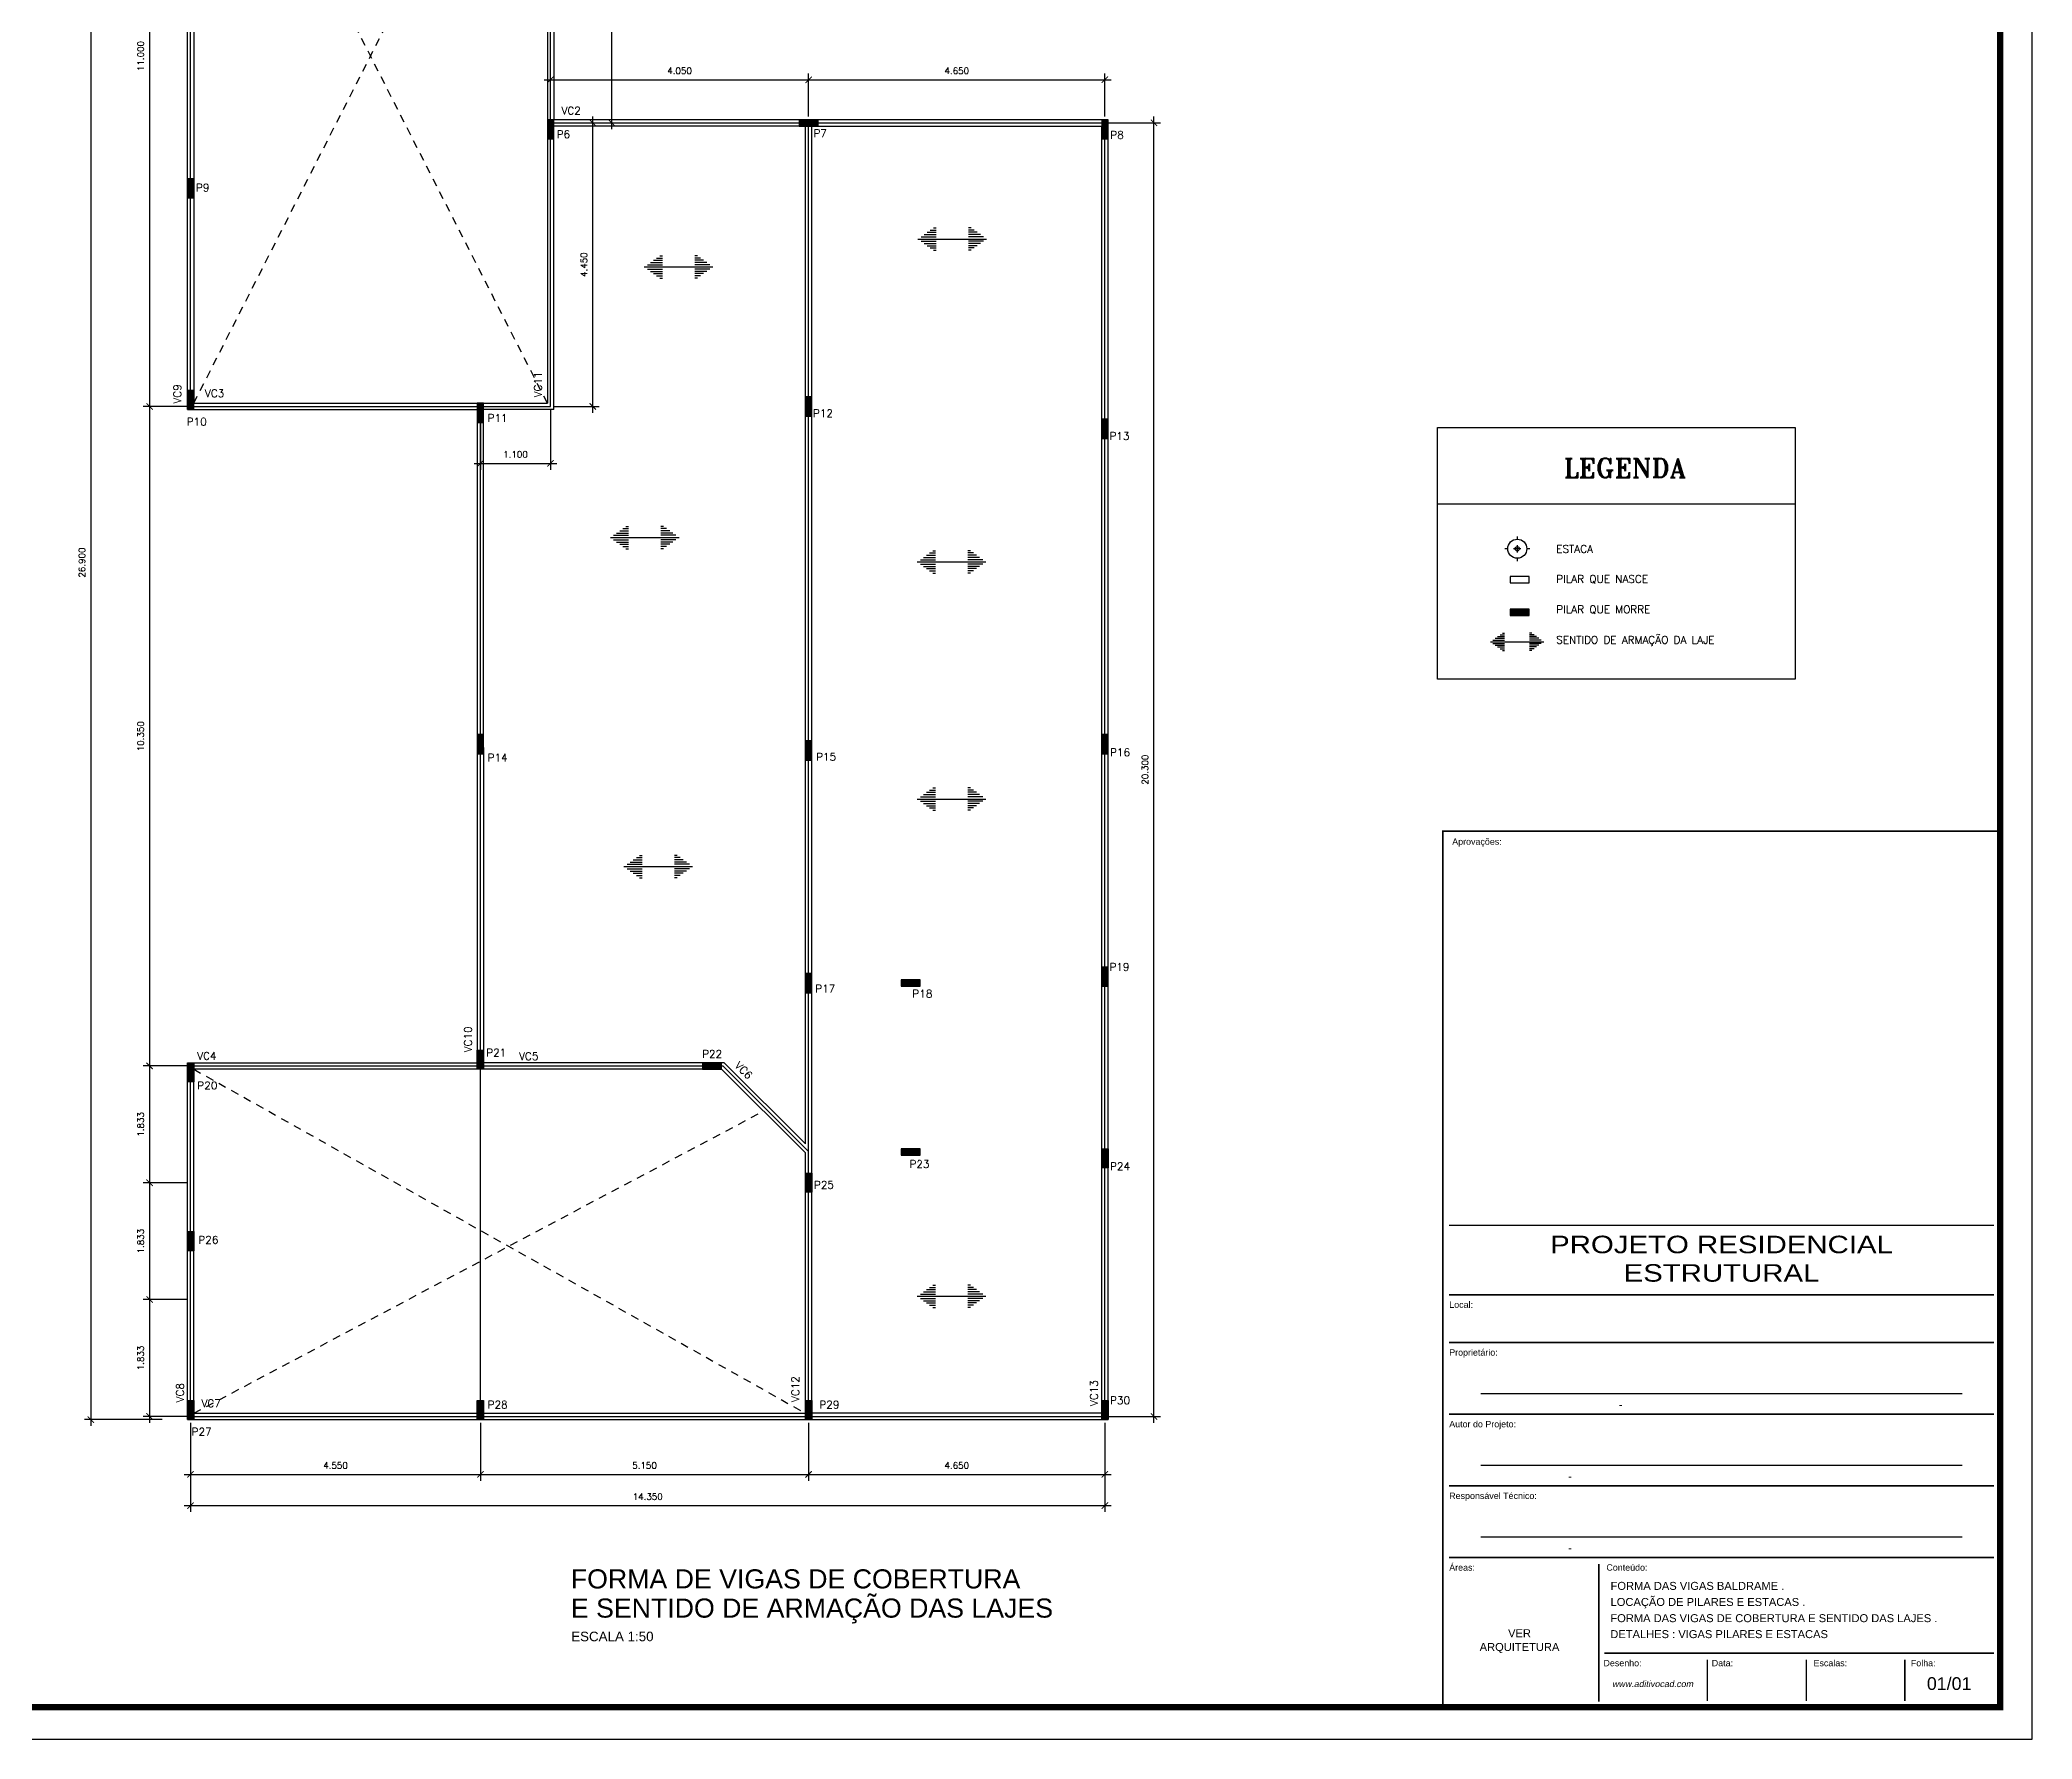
# Model space of a CAD drawing. Extents: x 33.7 to 93.2, y 43.7 to 85.8.
# Drawn here: x 61.89 to 93.15, y 43.7 to 70.37 of the extents above; entities that cross this region are included whole.
import ezdxf
from ezdxf.enums import TextEntityAlignment as Align

# ---------------------------------------------------------------- set-up
doc = ezdxf.new("R2010")
doc.units = 0
doc.header["$MEASUREMENT"] = 0
doc.header["$PDMODE"] = 3
doc.linetypes.add('HIDDEN2', pattern=[0.1875, 0.125, -0.0625])
doc.layers.get('0').update_dxf_attribs({"linetype": 'CONTINUOUS'})
doc.layers.get('Defpoints').update_dxf_attribs({"linetype": 'CONTINUOUS'})
for name, color, linetype in [('CARIMBO', 9, 'CONTINUOUS'), ('COTAS', 1, 'CONTINUOUS'), ('ESTACA', 3, 'CONTINUOUS'), ('PILAR', 6, 'CONTINUOUS'), ('PROJECAO', 7, 'HIDDEN2'), ('PROV', 9, 'CONTINUOUS'), ('TEXTO0', 7, 'CONTINUOUS'), ('TEXTO2', 6, 'CONTINUOUS'), ('TXT_0', 7, 'CONTINUOUS'), ('TXT_1', 44, 'CONTINUOUS'), ('VIGAS', 2, 'CONTINUOUS')]:
    doc.layers.add(name, color=color, linetype=linetype)
doc.styles.add('PADRAO_TXT', font='romans.shx')
doc.styles.add('PADRAO_TXT2', font='arial.ttf')
doc.styles.add('TEXTO1', font='romant.shx')
doc.styles.add('TEXTO2', font='arial.ttf')
doc.dimstyles.new('1-100', dxfattribs={"dimtxt": 0.1, "dimasz": 0.1, "dimexe": 0.1, "dimexo": 0.05, "dimgap": 0.09, "dimtad": 1, "dimdec": 3, "dimzin": 0, "dimdsep": 46, "dimtxsty": 'PADRAO_TXT', "dimblk1": 'ARCHTICK', "dimblk2": 'ARCHTICK', "dimsah": 1, "dimcen": 0.09, "dimdle": 0.1, "dimadec": 0, "dimazin": 0, "dimtfac": 1, "dimtdec": 4, "dimtix": 1, "dimtmove": 0, "dimatfit": 3, "dimldrblk": 'ARCHTICK', "dimfxl": 1, "dimtolj": 1, "dimtzin": 0, "dimarcsym": 0})

# ---------------------------------------------------------------- blocks, each defined once
blk = doc.blocks.new('_ArchTick')
at = {"color": 0, "const_width": 0.15}
blk.add_lwpolyline([(-0.5, -0.5), (0.5, 0.5)], dxfattribs=at)
blk = doc.blocks.new('*D82')
at = {"layer": 'COTAS', "color": 0, "lineweight": -2, "transparency": 16777216}
for p, q in [((63.609, 75.72), (63.609, 64.52)), ((64.201, 75.62), (63.509, 75.62)), ((64.201, 64.62), (63.509, 64.62))]:
    blk.add_line(p, q, dxfattribs=at)
at = {"layer": 'Defpoints', "color": 0, "transparency": 16777216}
for p in [(64.251, 75.62), (63.609, 64.62), (64.251, 64.62)]:
    blk.add_point(p, dxfattribs=at)
at = {"layer": 'COTAS', "color": 0, "lineweight": -2, "transparency": 16777216, "xscale": 0.1, "yscale": 0.1, "zscale": 0.1}
for p, rotation in [((63.609, 75.62), 90), ((63.609, 64.62), 270)]:
    blk.add_blockref('_ArchTick', p, dxfattribs=dict(at, rotation=rotation))
at = {"layer": 'COTAS', "color": 0, "transparency": 16777216, "insert": (63.469, 70.12), "char_height": 0.1, "attachment_point": 5, "rotation": 90, "style": 'PADRAO_TXT'}
blk.add_mtext('\\A1;11.000', dxfattribs=at)
blk = doc.blocks.new('*D84')
at = {"layer": 'COTAS', "color": 0, "lineweight": -2, "transparency": 16777216}
for p, q in [((70.564, 64.52), (70.564, 69.17)), ((69.951, 69.07), (70.664, 69.07)), ((69.951, 64.62), (70.664, 64.62))]:
    blk.add_line(p, q, dxfattribs=at)
at = {"layer": 'Defpoints', "color": 0, "transparency": 16777216}
for p in [(69.901, 69.07), (70.564, 69.07), (69.901, 64.62)]:
    blk.add_point(p, dxfattribs=at)
at = {"layer": 'COTAS', "color": 0, "lineweight": -2, "transparency": 16777216, "xscale": 0.1, "yscale": 0.1, "zscale": 0.1}
for p, rotation in [((70.564, 69.07), 90), ((70.564, 64.62), 270)]:
    blk.add_blockref('_ArchTick', p, dxfattribs=dict(at, rotation=rotation))
at = {"layer": 'COTAS', "color": 0, "transparency": 16777216, "insert": (70.424, 66.845), "char_height": 0.1, "attachment_point": 5, "rotation": 90, "style": 'PADRAO_TXT'}
blk.add_mtext('\\A1;4.450', dxfattribs=at)
blk = doc.blocks.new('*D85')
at = {"layer": 'COTAS', "color": 0, "lineweight": -2, "transparency": 16777216}
for p, q in [((69.801, 69.748), (74.051, 69.748)), ((69.901, 69.17), (69.901, 69.848)), ((73.951, 69.17), (73.951, 69.848))]:
    blk.add_line(p, q, dxfattribs=at)
at = {"layer": 'Defpoints', "color": 0, "transparency": 16777216}
for p in [(73.951, 69.748), (69.901, 69.12), (73.951, 69.12)]:
    blk.add_point(p, dxfattribs=at)
at = {"layer": 'COTAS', "color": 0, "lineweight": -2, "transparency": 16777216, "xscale": 0.1, "yscale": 0.1, "zscale": 0.1, "rotation": 180}
blk.add_blockref('_ArchTick', (69.901, 69.748), dxfattribs=at)
at = {"layer": 'COTAS', "color": 0, "lineweight": -2, "transparency": 16777216, "xscale": 0.1, "yscale": 0.1, "zscale": 0.1}
blk.add_blockref('_ArchTick', (73.951, 69.748), dxfattribs=at)
at = {"layer": 'COTAS', "color": 0, "transparency": 16777216, "insert": (71.926, 69.888), "char_height": 0.1, "attachment_point": 5, "style": 'PADRAO_TXT'}
blk.add_mtext('\\A1;4.050', dxfattribs=at)
blk = doc.blocks.new('*D86')
at = {"layer": 'COTAS', "color": 0, "lineweight": -2, "transparency": 16777216}
for p, q in [((73.851, 69.748), (78.701, 69.748)), ((73.951, 69.17), (73.951, 69.848)), ((78.601, 69.17), (78.601, 69.848))]:
    blk.add_line(p, q, dxfattribs=at)
at = {"layer": 'Defpoints', "color": 0, "transparency": 16777216}
for p in [(78.601, 69.748), (73.951, 69.12), (78.601, 69.12)]:
    blk.add_point(p, dxfattribs=at)
at = {"layer": 'COTAS', "color": 0, "lineweight": -2, "transparency": 16777216, "xscale": 0.1, "yscale": 0.1, "zscale": 0.1, "rotation": 180}
blk.add_blockref('_ArchTick', (73.951, 69.748), dxfattribs=at)
at = {"layer": 'COTAS', "color": 0, "lineweight": -2, "transparency": 16777216, "xscale": 0.1, "yscale": 0.1, "zscale": 0.1}
blk.add_blockref('_ArchTick', (78.601, 69.748), dxfattribs=at)
at = {"layer": 'COTAS', "color": 0, "transparency": 16777216, "insert": (76.276, 69.888), "char_height": 0.1, "attachment_point": 5, "style": 'PADRAO_TXT'}
blk.add_mtext('\\A1;4.650', dxfattribs=at)
blk = doc.blocks.new('*D87')
at = {"layer": 'COTAS', "color": 0, "lineweight": -2, "transparency": 16777216}
for p, q in [((68.801, 64.62), (68.801, 63.627)), ((69.901, 64.57), (69.901, 63.627)), ((68.701, 63.727), (70.001, 63.727))]:
    blk.add_line(p, q, dxfattribs=at)
at = {"layer": 'Defpoints', "color": 0, "transparency": 16777216}
for p in [(68.801, 64.67), (69.901, 64.62), (69.901, 63.727)]:
    blk.add_point(p, dxfattribs=at)
at = {"layer": 'COTAS', "color": 0, "lineweight": -2, "transparency": 16777216, "xscale": 0.1, "yscale": 0.1, "zscale": 0.1, "rotation": 180}
blk.add_blockref('_ArchTick', (68.801, 63.727), dxfattribs=at)
at = {"layer": 'COTAS', "color": 0, "lineweight": -2, "transparency": 16777216, "xscale": 0.1, "yscale": 0.1, "zscale": 0.1}
blk.add_blockref('_ArchTick', (69.901, 63.727), dxfattribs=at)
at = {"layer": 'COTAS', "color": 0, "transparency": 16777216, "insert": (69.351, 63.867), "char_height": 0.1, "attachment_point": 5, "style": 'PADRAO_TXT'}
blk.add_mtext('\\A1;1.100', dxfattribs=at)
blk = doc.blocks.new('*D88')
at = {"layer": 'COTAS', "color": 0, "lineweight": -2, "transparency": 16777216}
for p, q in [((63.609, 64.72), (63.609, 54.17)), ((64.201, 54.27), (63.509, 54.27))]:
    blk.add_line(p, q, dxfattribs=at)
at = {"layer": 'Defpoints', "color": 0, "transparency": 16777216}
for p in [(64.251, 64.62), (63.609, 54.27), (64.251, 54.27)]:
    blk.add_point(p, dxfattribs=at)
at = {"layer": 'COTAS', "color": 0, "lineweight": -2, "transparency": 16777216, "xscale": 0.1, "yscale": 0.1, "zscale": 0.1}
for p, rotation in [((63.609, 64.62), 90), ((63.609, 54.27), 270)]:
    blk.add_blockref('_ArchTick', p, dxfattribs=dict(at, rotation=rotation))
at = {"layer": 'COTAS', "color": 0, "transparency": 16777216, "insert": (63.469, 59.445), "char_height": 0.1, "attachment_point": 5, "rotation": 90, "style": 'PADRAO_TXT'}
blk.add_mtext('\\A1;10.350', dxfattribs=at)
blk = doc.blocks.new('*D89')
at = {"layer": 'COTAS', "color": 0, "lineweight": -2, "transparency": 16777216}
for p, q in [((63.609, 54.37), (63.609, 52.337)), ((64.201, 52.437), (63.509, 52.437))]:
    blk.add_line(p, q, dxfattribs=at)
at = {"layer": 'Defpoints', "color": 0, "transparency": 16777216}
for p in [(64.251, 54.27), (63.609, 52.437), (64.251, 52.437)]:
    blk.add_point(p, dxfattribs=at)
at = {"layer": 'COTAS', "color": 0, "lineweight": -2, "transparency": 16777216, "xscale": 0.1, "yscale": 0.1, "zscale": 0.1}
for p, rotation in [((63.609, 54.27), 90), ((63.609, 52.437), 270)]:
    blk.add_blockref('_ArchTick', p, dxfattribs=dict(at, rotation=rotation))
at = {"layer": 'COTAS', "color": 0, "transparency": 16777216, "insert": (63.469, 53.353), "char_height": 0.1, "attachment_point": 5, "rotation": 90, "style": 'PADRAO_TXT'}
blk.add_mtext('\\A1;1.833', dxfattribs=at)
blk = doc.blocks.new('*D90')
at = {"layer": 'COTAS', "color": 0, "lineweight": -2, "transparency": 16777216}
for p, q in [((63.609, 52.537), (63.609, 50.503)), ((64.201, 50.603), (63.509, 50.603))]:
    blk.add_line(p, q, dxfattribs=at)
at = {"layer": 'Defpoints', "color": 0, "transparency": 16777216}
for p in [(64.251, 52.437), (63.609, 50.603), (64.251, 50.603)]:
    blk.add_point(p, dxfattribs=at)
at = {"layer": 'COTAS', "color": 0, "lineweight": -2, "transparency": 16777216, "xscale": 0.1, "yscale": 0.1, "zscale": 0.1}
for p, rotation in [((63.609, 52.437), 90), ((63.609, 50.603), 270)]:
    blk.add_blockref('_ArchTick', p, dxfattribs=dict(at, rotation=rotation))
at = {"layer": 'COTAS', "color": 0, "transparency": 16777216, "insert": (63.469, 51.52), "char_height": 0.1, "attachment_point": 5, "rotation": 90, "style": 'PADRAO_TXT'}
blk.add_mtext('\\A1;1.833', dxfattribs=at)
blk = doc.blocks.new('*D91')
at = {"layer": 'COTAS', "color": 0, "lineweight": -2, "transparency": 16777216}
for p, q in [((63.609, 50.703), (63.609, 48.67)), ((64.201, 48.77), (63.509, 48.77))]:
    blk.add_line(p, q, dxfattribs=at)
at = {"layer": 'Defpoints', "color": 0, "transparency": 16777216}
for p in [(64.251, 50.603), (63.609, 48.77), (64.251, 48.77)]:
    blk.add_point(p, dxfattribs=at)
at = {"layer": 'COTAS', "color": 0, "lineweight": -2, "transparency": 16777216, "xscale": 0.1, "yscale": 0.1, "zscale": 0.1}
for p, rotation in [((63.609, 50.603), 90), ((63.609, 48.77), 270)]:
    blk.add_blockref('_ArchTick', p, dxfattribs=dict(at, rotation=rotation))
at = {"layer": 'COTAS', "color": 0, "transparency": 16777216, "insert": (63.469, 49.687), "char_height": 0.1, "attachment_point": 5, "rotation": 90, "style": 'PADRAO_TXT'}
blk.add_mtext('\\A1;1.833', dxfattribs=at)
blk = doc.blocks.new('*D92')
at = {"layer": 'COTAS', "color": 0, "lineweight": -2, "transparency": 16777216}
for p, q in [((64.251, 48.67), (64.251, 47.76)), ((68.801, 48.67), (68.801, 47.76)), ((64.151, 47.86), (68.901, 47.86))]:
    blk.add_line(p, q, dxfattribs=at)
at = {"layer": 'Defpoints', "color": 0, "transparency": 16777216}
for p in [(64.251, 48.72), (68.801, 48.72), (68.801, 47.86)]:
    blk.add_point(p, dxfattribs=at)
at = {"layer": 'COTAS', "color": 0, "lineweight": -2, "transparency": 16777216, "xscale": 0.1, "yscale": 0.1, "zscale": 0.1, "rotation": 180}
blk.add_blockref('_ArchTick', (64.251, 47.86), dxfattribs=at)
at = {"layer": 'COTAS', "color": 0, "lineweight": -2, "transparency": 16777216, "xscale": 0.1, "yscale": 0.1, "zscale": 0.1}
blk.add_blockref('_ArchTick', (68.801, 47.86), dxfattribs=at)
at = {"layer": 'COTAS', "color": 0, "transparency": 16777216, "insert": (66.526, 48), "char_height": 0.1, "attachment_point": 5, "style": 'PADRAO_TXT'}
blk.add_mtext('\\A1;4.550', dxfattribs=at)
blk = doc.blocks.new('*D93')
at = {"layer": 'COTAS', "color": 0, "lineweight": -2, "transparency": 16777216}
for p, q in [((73.951, 48.67), (73.951, 47.76)), ((68.701, 47.86), (74.051, 47.86))]:
    blk.add_line(p, q, dxfattribs=at)
at = {"layer": 'Defpoints', "color": 0, "transparency": 16777216}
for p in [(68.801, 48.72), (73.951, 48.72), (73.951, 47.86)]:
    blk.add_point(p, dxfattribs=at)
at = {"layer": 'COTAS', "color": 0, "lineweight": -2, "transparency": 16777216, "xscale": 0.1, "yscale": 0.1, "zscale": 0.1, "rotation": 180}
blk.add_blockref('_ArchTick', (68.801, 47.86), dxfattribs=at)
at = {"layer": 'COTAS', "color": 0, "lineweight": -2, "transparency": 16777216, "xscale": 0.1, "yscale": 0.1, "zscale": 0.1}
blk.add_blockref('_ArchTick', (73.951, 47.86), dxfattribs=at)
at = {"layer": 'COTAS', "color": 0, "transparency": 16777216, "insert": (71.376, 48), "char_height": 0.1, "attachment_point": 5, "style": 'PADRAO_TXT'}
blk.add_mtext('\\A1;5.150', dxfattribs=at)
blk = doc.blocks.new('*D94')
at = {"layer": 'COTAS', "color": 0, "lineweight": -2, "transparency": 16777216}
for p, q in [((78.601, 48.67), (78.601, 47.76)), ((73.851, 47.86), (78.701, 47.86))]:
    blk.add_line(p, q, dxfattribs=at)
at = {"layer": 'Defpoints', "color": 0, "transparency": 16777216}
for p in [(73.951, 48.72), (78.601, 48.72), (78.601, 47.86)]:
    blk.add_point(p, dxfattribs=at)
at = {"layer": 'COTAS', "color": 0, "lineweight": -2, "transparency": 16777216, "xscale": 0.1, "yscale": 0.1, "zscale": 0.1, "rotation": 180}
blk.add_blockref('_ArchTick', (73.951, 47.86), dxfattribs=at)
at = {"layer": 'COTAS', "color": 0, "lineweight": -2, "transparency": 16777216, "xscale": 0.1, "yscale": 0.1, "zscale": 0.1}
blk.add_blockref('_ArchTick', (78.601, 47.86), dxfattribs=at)
at = {"layer": 'COTAS', "color": 0, "transparency": 16777216, "insert": (76.276, 48), "char_height": 0.1, "attachment_point": 5, "style": 'PADRAO_TXT'}
blk.add_mtext('\\A1;4.650', dxfattribs=at)
blk = doc.blocks.new('*D95')
at = {"layer": 'COTAS', "color": 0, "lineweight": -2, "transparency": 16777216}
for p, q in [((78.601, 48.165), (78.601, 47.27)), ((64.251, 48.111), (64.251, 47.27)), ((64.151, 47.37), (78.701, 47.37))]:
    blk.add_line(p, q, dxfattribs=at)
at = {"layer": 'Defpoints', "color": 0, "transparency": 16777216}
for p in [(64.251, 48.161), (78.601, 48.215), (78.601, 47.37)]:
    blk.add_point(p, dxfattribs=at)
at = {"layer": 'COTAS', "color": 0, "lineweight": -2, "transparency": 16777216, "xscale": 0.1, "yscale": 0.1, "zscale": 0.1, "rotation": 180}
blk.add_blockref('_ArchTick', (64.251, 47.37), dxfattribs=at)
at = {"layer": 'COTAS', "color": 0, "lineweight": -2, "transparency": 16777216, "xscale": 0.1, "yscale": 0.1, "zscale": 0.1}
blk.add_blockref('_ArchTick', (78.601, 47.37), dxfattribs=at)
at = {"layer": 'COTAS', "color": 0, "transparency": 16777216, "insert": (71.426, 47.51), "char_height": 0.1, "attachment_point": 5, "style": 'PADRAO_TXT'}
blk.add_mtext('\\A1;14.350', dxfattribs=at)
blk = doc.blocks.new('*D96')
at = {"layer": 'COTAS', "color": 0, "lineweight": -2, "transparency": 16777216}
for p, q in [((79.371, 48.67), (79.371, 69.17)), ((78.651, 69.07), (79.471, 69.07)), ((78.651, 48.77), (79.471, 48.77))]:
    blk.add_line(p, q, dxfattribs=at)
at = {"layer": 'Defpoints', "color": 0, "transparency": 16777216}
for p in [(78.601, 69.07), (79.371, 69.07), (78.601, 48.77)]:
    blk.add_point(p, dxfattribs=at)
at = {"layer": 'COTAS', "color": 0, "lineweight": -2, "transparency": 16777216, "xscale": 0.1, "yscale": 0.1, "zscale": 0.1}
for p, rotation in [((79.371, 69.07), 90), ((79.371, 48.77), 270)]:
    blk.add_blockref('_ArchTick', p, dxfattribs=dict(at, rotation=rotation))
at = {"layer": 'COTAS', "color": 0, "transparency": 16777216, "insert": (79.231, 58.92), "char_height": 0.1, "attachment_point": 5, "rotation": 90, "style": 'PADRAO_TXT'}
blk.add_mtext('\\A1;20.300', dxfattribs=at)
blk = doc.blocks.new('*D97')
at = {"layer": 'COTAS', "color": 0, "lineweight": -2, "transparency": 16777216}
for p, q in [((62.687, 75.72), (62.687, 48.62)), ((63.805, 75.62), (62.587, 75.62)), ((63.805, 48.72), (62.587, 48.72))]:
    blk.add_line(p, q, dxfattribs=at)
at = {"layer": 'Defpoints', "color": 0, "transparency": 16777216}
for p in [(63.855, 75.62), (62.687, 48.72), (63.855, 48.72)]:
    blk.add_point(p, dxfattribs=at)
at = {"layer": 'COTAS', "color": 0, "lineweight": -2, "transparency": 16777216, "xscale": 0.1, "yscale": 0.1, "zscale": 0.1}
for p, rotation in [((62.687, 75.62), 90), ((62.687, 48.72), 270)]:
    blk.add_blockref('_ArchTick', p, dxfattribs=dict(at, rotation=rotation))
at = {"layer": 'COTAS', "color": 0, "transparency": 16777216, "insert": (62.547, 62.17), "char_height": 0.1, "attachment_point": 5, "rotation": 90, "style": 'PADRAO_TXT'}
blk.add_mtext('\\A1;26.900', dxfattribs=at)
blk = doc.blocks.new('*D98')
at = {"layer": 'COTAS', "color": 0, "lineweight": -2, "transparency": 16777216}
for p, q in [((70.864, 68.97), (70.864, 75.72)), ((70.001, 75.62), (70.964, 75.62)), ((70.357, 69.07), (70.964, 69.07))]:
    blk.add_line(p, q, dxfattribs=at)
at = {"layer": 'Defpoints', "color": 0, "transparency": 16777216}
for p in [(69.951, 75.62), (70.864, 75.62), (70.307, 69.07)]:
    blk.add_point(p, dxfattribs=at)
at = {"layer": 'COTAS', "color": 0, "lineweight": -2, "transparency": 16777216, "xscale": 0.1, "yscale": 0.1, "zscale": 0.1}
for p, rotation in [((70.864, 75.62), 90), ((70.864, 69.07), 270)]:
    blk.add_blockref('_ArchTick', p, dxfattribs=dict(at, rotation=rotation))
at = {"layer": 'COTAS', "color": 0, "transparency": 16777216, "insert": (70.724, 72.345), "char_height": 0.1, "attachment_point": 5, "rotation": 90, "style": 'PADRAO_TXT'}
blk.add_mtext('\\A1;6.550', dxfattribs=at)
blk = doc.blocks.new('ESTR-ESTACA')
for p, q in [((-0.15, 0), (-0.196, 0)), ((0.057, 0), (-0.057, 0)), ((0, 0.194), (0, 0.15)), ((0, 0.057), (0, -0.057)), ((0.196, 0), (0.15, 0)), ((0, -0.15), (0, -0.194))]:
    blk.add_line(p, q)
for radius in [0.15, 0.034]:
    blk.add_circle((0, 0), radius)

msp = doc.modelspace()

# ---------------------------------------------------------------- hatches: boundary and pattern name
at = {"layer": 'PILAR'}
for points in [[(69.851, 68.8199), (69.951, 68.8199), (69.951, 69.1199), (69.851, 69.1199)], [(74.101, 69.0199), (74.101, 69.1199), (73.801, 69.1199), (73.801, 69.0199)], [(78.551, 68.8199), (78.651, 68.8199), (78.651, 69.1199), (78.551, 69.1199)], [(64.301, 68.1949), (64.201, 68.1949), (64.201, 67.8949), (64.301, 67.8949)], [(64.301, 64.8699), (64.201, 64.8699), (64.201, 64.5699), (64.301, 64.5699)], [(73.901, 64.4699), (74.001, 64.4699), (74.001, 64.7699), (73.901, 64.7699)], [(68.751, 64.3699), (68.851, 64.3699), (68.851, 64.6699), (68.751, 64.6699)], [(78.651, 64.4199), (78.551, 64.4199), (78.551, 64.1199), (78.651, 64.1199)], [(84.9592, 61.4394), (84.9592, 61.3394), (85.2592, 61.3394), (85.2592, 61.4394)], [(68.851, 59.4699), (68.751, 59.4699), (68.751, 59.1699), (68.851, 59.1699), (68.851, 59.2699)], [(78.651, 59.4699), (78.551, 59.4699), (78.551, 59.1699), (78.651, 59.1699)], [(74.001, 59.3699), (73.901, 59.3699), (73.901, 59.0699), (74.001, 59.0699)], [(74.001, 55.7199), (73.901, 55.7199), (73.901, 55.4199), (74.001, 55.4199)], [(78.651, 55.8199), (78.551, 55.8199), (78.551, 55.5199), (78.651, 55.5199)], [(75.401, 55.6199), (75.401, 55.5199), (75.701, 55.5199), (75.701, 55.6199)], [(68.851, 54.5199), (68.751, 54.5199), (68.751, 54.3199), (68.751, 54.2199), (68.851, 54.2199)], [(64.301, 54.2199), (64.301, 54.3199), (64.201, 54.3199), (64.201, 54.0199), (64.301, 54.0199)], [(72.2863, 54.3199), (72.2863, 54.2199), (72.5863, 54.2199), (72.5863, 54.3199)], [(75.701, 52.8699), (75.701, 52.9699), (75.401, 52.9699), (75.401, 52.8699)], [(78.651, 52.9699), (78.551, 52.9699), (78.551, 52.6699), (78.651, 52.6699)], [(74.001, 52.5866), (73.901, 52.5866), (73.901, 52.4866), (73.901, 52.2866), (74.001, 52.2866)], [(64.301, 51.6699), (64.201, 51.6699), (64.201, 51.3699), (64.301, 51.3699)], [(64.301, 49.0199), (64.201, 49.0199), (64.201, 48.7199), (64.301, 48.7199)], [(68.851, 49.0199), (68.751, 49.0199), (68.751, 48.8199), (68.751, 48.7199), (68.851, 48.7199)], [(74.001, 49.0199), (73.901, 49.0199), (73.901, 48.8199), (73.901, 48.7199), (74.001, 48.7199)], [(78.651, 49.0199), (78.551, 49.0199), (78.551, 48.7199), (78.651, 48.7199)]]:
    msp.add_hatch(color=256, dxfattribs=at).paths.add_polyline_path(points)

# ---------------------------------------------------------------- linework, layer by layer
msp.add_lwpolyline([(34.9523, 43.7045), (93.1523, 43.7045), (93.1523, 85.7545), (34.9523, 85.7545)], close=True)
at = {"const_width": 0.1}
msp.add_lwpolyline([(35.4523, 44.2044), (92.6523, 44.2044), (92.6523, 85.2544), (35.4523, 85.2544)], close=True, dxfattribs=at)
at = {"layer": 'CARIMBO'}
for p, q in [((84.5023, 49.1307), (92.0523, 49.1307)), ((84.5023, 48.0057), (92.0523, 48.0057)), ((84.5023, 46.8807), (92.0523, 46.8807))]:
    msp.add_line(p, q, dxfattribs=at)
at = {"layer": 'CARIMBO', "const_width": 0.025}
msp.add_lwpolyline([(92.6523, 44.2044), (92.6523, 57.9544), (83.9023, 57.9544), (83.9023, 44.2044)], close=True, dxfattribs=at)
for points in [[(84.0023, 51.769), (92.5523, 51.769)], [(84.0023, 50.6794), (92.5523, 50.6794)], [(84.0023, 49.9294), (92.5523, 49.9294)], [(84.0023, 48.8044), (92.5523, 48.8044)], [(84.0023, 47.6794), (92.5523, 47.6794)], [(84.0023, 46.5544), (92.5523, 46.5544)], [(86.3523, 46.4544), (86.3523, 44.2935)], [(86.4403, 45.0544), (92.5523, 45.0544)], [(88.055, 44.9544), (88.055, 44.3044)], [(89.6083, 44.9544), (89.6083, 44.3044)], [(91.1525, 44.9544), (91.1525, 44.3044)]]:
    msp.add_lwpolyline(points, dxfattribs=at)
at = {"layer": 'PILAR'}
for points in [[(69.851, 68.8199), (69.951, 68.8199), (69.951, 69.1199), (69.851, 69.1199)], [(74.101, 69.0199), (74.101, 69.1199), (73.801, 69.1199), (73.801, 69.0199)], [(78.551, 68.8199), (78.651, 68.8199), (78.651, 69.1199), (78.551, 69.1199)], [(64.201, 67.8949), (64.301, 67.8949), (64.301, 68.1949), (64.201, 68.1949)], [(64.201, 64.5699), (64.301, 64.5699), (64.301, 64.8699), (64.201, 64.8699)], [(73.901, 64.4699), (74.001, 64.4699), (74.001, 64.7699), (73.901, 64.7699)], [(68.751, 64.3699), (68.851, 64.3699), (68.851, 64.6699), (68.751, 64.6699)], [(78.551, 64.1199), (78.651, 64.1199), (78.651, 64.4199), (78.551, 64.4199)], [(85.2592, 61.8502), (85.2592, 61.9502), (84.9592, 61.9502), (84.9592, 61.8502)], [(85.2592, 61.3394), (85.2592, 61.4394), (84.9592, 61.4394), (84.9592, 61.3394)], [(68.751, 59.1699), (68.851, 59.1699), (68.851, 59.4699), (68.751, 59.4699)], [(78.551, 59.1699), (78.651, 59.1699), (78.651, 59.4699), (78.551, 59.4699)], [(73.901, 59.0699), (74.001, 59.0699), (74.001, 59.3699), (73.901, 59.3699)], [(73.901, 55.4199), (74.001, 55.4199), (74.001, 55.7199), (73.901, 55.7199)], [(78.551, 55.5199), (78.651, 55.5199), (78.651, 55.8199), (78.551, 55.8199)], [(75.401, 55.6199), (75.401, 55.5199), (75.701, 55.5199), (75.701, 55.6199)], [(68.751, 54.5199), (68.851, 54.5199), (68.851, 54.2199), (68.751, 54.2199)], [(64.201, 54.3199), (64.301, 54.3199), (64.301, 54.0199), (64.201, 54.0199)], [(72.2863, 54.3199), (72.2863, 54.2199), (72.5863, 54.2199), (72.5863, 54.3199)], [(75.401, 52.9699), (75.401, 52.8699), (75.701, 52.8699), (75.701, 52.9699)], [(78.551, 52.9699), (78.651, 52.9699), (78.651, 52.6699), (78.551, 52.6699)], [(73.901, 52.5866), (74.001, 52.5866), (74.001, 52.2866), (73.901, 52.2866)], [(64.201, 51.6699), (64.301, 51.6699), (64.301, 51.3699), (64.201, 51.3699)], [(64.201, 49.0199), (64.301, 49.0199), (64.301, 48.7199), (64.201, 48.7199)], [(68.751, 49.0199), (68.851, 49.0199), (68.851, 48.7199), (68.751, 48.7199)], [(73.901, 49.0199), (74.001, 49.0199), (74.001, 48.7199), (73.901, 48.7199)], [(78.551, 49.0199), (78.651, 49.0199), (78.651, 48.7199), (78.551, 48.7199)]]:
    msp.add_lwpolyline(points, close=True, dxfattribs=at)
at = {"layer": 'PROJECAO'}
for p, q in [((64.301, 64.6699), (69.851, 75.5699)), ((69.851, 64.6699), (64.301, 75.5699)), ((64.301, 54.2199), (73.901, 48.8199)), ((64.301, 48.8199), (73.2437, 53.5626))]:
    msp.add_line(p, q, dxfattribs=at)
at = {"layer": 'PROV'}
for p, q in [((64.251, 64.6199), (64.251, 75.6199)), ((69.901, 64.6199), (69.901, 75.6199)), ((69.901, 69.0699), (78.601, 69.0699)), ((73.951, 48.7699), (73.951, 69.0699)), ((78.601, 48.7699), (78.601, 69.0699)), ((64.251, 64.6199), (69.901, 64.6199)), ((68.801, 48.7699), (68.801, 64.6199)), ((64.251, 48.7699), (64.251, 54.2699)), ((64.251, 54.2699), (72.6071, 54.2699)), ((72.6071, 54.2699), (73.951, 52.926)), ((64.251, 48.7699), (78.601, 48.7699))]:
    msp.add_line(p, q, dxfattribs=at)
at = {"layer": 'TXT_0'}
msp.add_line((89.4332, 63.0857), (83.821, 63.0857), dxfattribs=at)
msp.add_lwpolyline([(83.821, 64.2887), (89.4332, 64.2887), (89.4332, 60.339), (83.821, 60.339)], close=True, dxfattribs=at)
at = {"layer": 'VIGAS'}
for p, q in [((64.201, 64.5699), (64.201, 75.6699)), ((69.951, 75.6699), (69.951, 69.1199)), ((64.301, 75.5699), (64.301, 64.6699)), ((69.851, 75.5699), (69.851, 64.6699)), ((78.651, 69.1199), (69.951, 69.1199)), ((78.651, 48.7199), (78.651, 69.1199)), ((69.951, 64.5699), (69.951, 69.0199)), ((73.901, 69.0199), (69.951, 69.0199)), ((73.901, 59.3699), (73.901, 69.0199)), ((74.001, 59.3699), (74.001, 69.0199)), ((74.001, 69.0199), (78.551, 69.0199)), ((78.551, 48.7199), (78.551, 69.0199)), ((75.6673, 67.248), (76.7429, 67.248)), ((75.7157, 67.283), (75.9512, 67.283)), ((75.7641, 67.318), (75.9512, 67.318)), ((75.8126, 67.353), (75.9512, 67.353)), ((75.861, 67.388), (75.9512, 67.388)), ((75.9094, 67.423), (75.9512, 67.423)), ((76.5007, 67.423), (76.4589, 67.423)), ((76.5491, 67.388), (76.4589, 67.388)), ((76.5976, 67.353), (76.4589, 67.353)), ((76.646, 67.318), (76.4589, 67.318)), ((76.6944, 67.283), (76.4589, 67.283)), ((71.5177, 66.9145), (71.6564, 66.9145)), ((71.5662, 66.9495), (71.6564, 66.9495)), ((71.6146, 66.9845), (71.6564, 66.9845)), ((72.2059, 66.9845), (72.1641, 66.9845)), ((72.2543, 66.9495), (72.1641, 66.9495)), ((72.3027, 66.9145), (72.1641, 66.9145)), ((75.7157, 67.213), (75.9512, 67.213)), ((75.7641, 67.178), (75.9512, 67.178)), ((75.8126, 67.143), (75.9512, 67.143)), ((75.861, 67.108), (75.9512, 67.108)), ((75.9094, 67.073), (75.9512, 67.073)), ((76.6944, 67.213), (76.4589, 67.213)), ((76.646, 67.178), (76.4589, 67.178)), ((76.5976, 67.143), (76.4589, 67.143)), ((76.5491, 67.108), (76.4589, 67.108)), ((76.5007, 67.073), (76.4589, 67.073)), ((71.3724, 66.8095), (72.448, 66.8095)), ((71.4209, 66.8445), (71.6564, 66.8445)), ((71.4209, 66.7745), (71.6564, 66.7745)), ((71.4693, 66.8795), (71.6564, 66.8795)), ((71.4693, 66.7395), (71.6564, 66.7395)), ((71.5177, 66.7045), (71.6564, 66.7045)), ((71.5662, 66.6695), (71.6564, 66.6695)), ((71.6146, 66.6345), (71.6564, 66.6345)), ((72.3512, 66.8795), (72.1641, 66.8795)), ((72.3996, 66.8445), (72.1641, 66.8445)), ((72.3996, 66.7745), (72.1641, 66.7745)), ((72.3512, 66.7395), (72.1641, 66.7395)), ((72.3027, 66.7045), (72.1641, 66.7045)), ((72.2543, 66.6695), (72.1641, 66.6695)), ((72.2059, 66.6345), (72.1641, 66.6345)), ((64.201, 64.5699), (68.751, 64.5699)), ((64.301, 64.6699), (69.851, 64.6699)), ((68.751, 64.5699), (68.751, 54.3199)), ((68.851, 59.3699), (68.851, 64.5699)), ((69.951, 64.5699), (68.851, 64.5699)), ((70.8414, 62.5626), (71.917, 62.5626)), ((70.8898, 62.5976), (71.1253, 62.5976)), ((70.9382, 62.6326), (71.1253, 62.6326)), ((70.9867, 62.6676), (71.1253, 62.6676)), ((71.0351, 62.7026), (71.1253, 62.7026)), ((71.0835, 62.7376), (71.1253, 62.7376)), ((71.6748, 62.7376), (71.633, 62.7376)), ((71.7232, 62.7026), (71.633, 62.7026)), ((71.7717, 62.6676), (71.633, 62.6676)), ((71.8201, 62.6326), (71.633, 62.6326)), ((71.8685, 62.5976), (71.633, 62.5976)), ((70.8898, 62.5276), (71.1253, 62.5276)), ((70.9382, 62.4926), (71.1253, 62.4926)), ((70.9867, 62.4576), (71.1253, 62.4576)), ((71.0351, 62.4226), (71.1253, 62.4226)), ((71.0835, 62.3876), (71.1253, 62.3876)), ((71.8685, 62.5276), (71.633, 62.5276)), ((71.8201, 62.4926), (71.633, 62.4926)), ((71.7717, 62.4576), (71.633, 62.4576)), ((71.7232, 62.4226), (71.633, 62.4226)), ((71.6748, 62.3876), (71.633, 62.3876)), ((75.7529, 62.2507), (75.9399, 62.2507)), ((75.8013, 62.2857), (75.9399, 62.2857)), ((75.8497, 62.3207), (75.9399, 62.3207)), ((75.8982, 62.3557), (75.9399, 62.3557)), ((76.4895, 62.3557), (76.4477, 62.3557)), ((76.5379, 62.3207), (76.4477, 62.3207)), ((76.5863, 62.2857), (76.4477, 62.2857)), ((76.6348, 62.2507), (76.4477, 62.2507)), ((75.656, 62.1807), (76.7316, 62.1807)), ((75.7045, 62.2157), (75.9399, 62.2157)), ((75.7045, 62.1457), (75.9399, 62.1457)), ((75.7529, 62.1107), (75.9399, 62.1107)), ((75.8013, 62.0757), (75.9399, 62.0757)), ((75.8497, 62.0407), (75.9399, 62.0407)), ((75.8982, 62.0057), (75.9399, 62.0057)), ((76.6832, 62.2157), (76.4477, 62.2157)), ((76.6832, 62.1457), (76.4477, 62.1457)), ((76.6348, 62.1107), (76.4477, 62.1107)), ((76.5863, 62.0757), (76.4477, 62.0757)), ((76.5379, 62.0407), (76.4477, 62.0407)), ((76.4895, 62.0057), (76.4477, 62.0057)), ((84.7259, 60.982), (84.8714, 60.982)), ((84.7635, 61.0092), (84.8714, 61.0092)), ((84.8012, 61.0365), (84.8714, 61.0365)), ((84.8389, 61.0637), (84.8714, 61.0637)), ((85.2988, 61.0637), (85.2663, 61.0637)), ((85.3365, 61.0365), (85.2663, 61.0365)), ((85.3741, 61.0092), (85.2663, 61.0092)), ((85.4118, 60.982), (85.2663, 60.982)), ((84.6505, 60.9276), (85.4871, 60.9276)), ((84.6882, 60.9548), (84.8714, 60.9548)), ((84.6882, 60.9004), (84.8714, 60.9004)), ((84.7259, 60.8731), (84.8714, 60.8731)), ((84.7635, 60.8459), (84.8714, 60.8459)), ((84.8012, 60.8187), (84.8714, 60.8187)), ((84.8389, 60.7915), (84.8714, 60.7915)), ((85.4495, 60.9548), (85.2663, 60.9548)), ((85.4495, 60.9004), (85.2663, 60.9004)), ((85.4118, 60.8731), (85.2663, 60.8731)), ((85.3741, 60.8459), (85.2663, 60.8459)), ((85.3365, 60.8187), (85.2663, 60.8187)), ((85.2988, 60.7915), (85.2663, 60.7915)), ((68.851, 59.2699), (68.851, 54.3199)), ((73.901, 53.0467), (73.901, 59.3699)), ((74.001, 48.8199), (74.001, 59.2699)), ((75.7045, 58.4945), (75.9399, 58.4945)), ((75.7529, 58.5295), (75.9399, 58.5295)), ((75.8013, 58.5645), (75.9399, 58.5645)), ((75.8497, 58.5995), (75.9399, 58.5995)), ((75.8982, 58.6345), (75.9399, 58.6345)), ((76.4895, 58.6345), (76.4477, 58.6345)), ((76.5379, 58.5995), (76.4477, 58.5995)), ((76.5863, 58.5645), (76.4477, 58.5645)), ((76.6348, 58.5295), (76.4477, 58.5295)), ((76.6832, 58.4945), (76.4477, 58.4945)), ((75.656, 58.4595), (76.7316, 58.4595)), ((75.7045, 58.4245), (75.9399, 58.4245)), ((75.7529, 58.3895), (75.9399, 58.3895)), ((75.8013, 58.3545), (75.9399, 58.3545)), ((75.8497, 58.3195), (75.9399, 58.3195)), ((75.8982, 58.2845), (75.9399, 58.2845)), ((76.6832, 58.4245), (76.4477, 58.4245)), ((76.6348, 58.3895), (76.4477, 58.3895)), ((76.5863, 58.3545), (76.4477, 58.3545)), ((76.5379, 58.3195), (76.4477, 58.3195)), ((76.4895, 58.2845), (76.4477, 58.2845)), ((71.2473, 57.5392), (71.3375, 57.5392)), ((71.2957, 57.5742), (71.3375, 57.5742)), ((71.887, 57.5742), (71.8452, 57.5742)), ((71.9354, 57.5392), (71.8452, 57.5392)), ((71.0536, 57.3992), (72.1291, 57.3992)), ((71.102, 57.4342), (71.3375, 57.4342)), ((71.102, 57.3642), (71.3375, 57.3642)), ((71.1504, 57.4692), (71.3375, 57.4692)), ((71.1504, 57.3292), (71.3375, 57.3292)), ((71.1988, 57.5042), (71.3375, 57.5042)), ((71.1988, 57.2942), (71.3375, 57.2942)), ((71.2473, 57.2592), (71.3375, 57.2592)), ((71.2957, 57.2242), (71.3375, 57.2242)), ((71.9839, 57.5042), (71.8452, 57.5042)), ((72.0323, 57.4692), (71.8452, 57.4692)), ((72.0807, 57.4342), (71.8452, 57.4342)), ((72.0807, 57.3642), (71.8452, 57.3642)), ((72.0323, 57.3292), (71.8452, 57.3292)), ((71.9839, 57.2942), (71.8452, 57.2942)), ((71.9354, 57.2592), (71.8452, 57.2592)), ((71.887, 57.2242), (71.8452, 57.2242)), ((64.201, 48.7199), (64.201, 54.3199)), ((64.201, 54.3199), (68.751, 54.3199)), ((64.301, 48.8199), (64.301, 54.2199)), ((68.751, 54.2199), (64.301, 54.2199)), ((72.6278, 54.3199), (68.851, 54.3199)), ((72.5863, 54.2199), (68.851, 54.2199)), ((72.5863, 54.2199), (73.901, 52.9053)), ((72.6278, 54.3199), (73.901, 53.0467)), ((73.901, 52.4866), (73.901, 52.9053)), ((78.551, 48.8199), (78.551, 52.8699)), ((73.901, 48.8199), (73.901, 52.3866)), ((75.656, 50.6549), (76.7316, 50.6549)), ((75.7045, 50.6899), (75.9399, 50.6899)), ((75.7529, 50.7249), (75.9399, 50.7249)), ((75.8013, 50.7599), (75.9399, 50.7599)), ((75.8497, 50.7949), (75.9399, 50.7949)), ((75.8982, 50.8299), (75.9399, 50.8299)), ((76.4895, 50.8299), (76.4477, 50.8299)), ((76.5379, 50.7949), (76.4477, 50.7949)), ((76.5863, 50.7599), (76.4477, 50.7599)), ((76.6348, 50.7249), (76.4477, 50.7249)), ((76.6832, 50.6899), (76.4477, 50.6899)), ((75.7045, 50.6199), (75.9399, 50.6199)), ((75.7529, 50.5849), (75.9399, 50.5849)), ((75.8013, 50.5499), (75.9399, 50.5499)), ((75.8497, 50.5149), (75.9399, 50.5149)), ((75.8982, 50.4799), (75.9399, 50.4799)), ((76.6832, 50.6199), (76.4477, 50.6199)), ((76.6348, 50.5849), (76.4477, 50.5849)), ((76.5863, 50.5499), (76.4477, 50.5499)), ((76.5379, 50.5149), (76.4477, 50.5149)), ((76.4895, 50.4799), (76.4477, 50.4799)), ((64.301, 48.8199), (68.751, 48.8199)), ((68.851, 48.8199), (73.901, 48.8199)), ((78.551, 48.8199), (74.001, 48.8199)), ((64.201, 48.7199), (78.651, 48.7199))]:
    msp.add_line(p, q, dxfattribs=at)

# ---------------------------------------------------------------- block references
at = {"layer": 'ESTACA'}
msp.add_blockref('ESTR-ESTACA', (85.0725, 62.3872), dxfattribs=at)

# ---------------------------------------------------------------- texts
at = {"layer": 'TEXTO0'}
for s, height, style, p in [('VC2', 0.12, 'TEXTO1', (70.0726, 69.2015)), ('P6', 0.12, 'TEXTO1', (69.9978, 68.8324)), ('P7', 0.12, 'TEXTO1', (74.0266, 68.8486)), ('P8', 0.12, 'TEXTO1', (78.6853, 68.8222)), ('P9', 0.12, 'TEXTO1', (64.3366, 67.9958)), ('VC3', 0.12, 'TEXTO1', (64.477, 64.7666)), ('P10', 0.12, 'TEXTO1', (64.191, 64.3207)), ('P11', 0.12, 'TEXTO1', (68.9123, 64.3779)), ('P12', 0.12, 'TEXTO1', (74.0188, 64.4533)), ('P13', 0.12, 'TEXTO1', (78.6721, 64.0955)), ('LEGENDA', 0.3, 'TEXTO1', (85.8036, 63.5057)), ('ESTACA', 0.12, 'TEXTO1', (85.684, 62.3242)), ('PILAR QUE NASCE', 0.12, 'TEXTO1', (85.684, 61.8531)), ('PILAR QUE MORRE', 0.12, 'TEXTO1', (85.684, 61.3752)), ('SENTIDO DE ARMAÇÃO DA LAJE', 0.12, 'TEXTO1', (85.684, 60.8973)), ('P14', 0.12, 'TEXTO1', (68.9135, 59.049)), ('P15', 0.12, 'TEXTO1', (74.069, 59.0612)), ('P16', 0.12, 'TEXTO1', (78.6819, 59.1311)), ('Aprovações:', 0.1, 'TEXTO2', (84.0514, 57.7409)), ('P19', 0.12, 'TEXTO1', (78.6729, 55.7641)), ('P17', 0.12, 'TEXTO1', (74.0553, 55.4229)), ('P18', 0.12, 'TEXTO1', (75.5789, 55.3431)), ('VC4', 0.12, 'TEXTO1', (64.3552, 54.3674)), ('P21', 0.12, 'TEXTO1', (68.8912, 54.4188)), ('VC5', 0.12, 'TEXTO1', (69.4067, 54.3627)), ('P22', 0.12, 'TEXTO1', (72.28, 54.3964)), ('P20', 0.12, 'TEXTO1', (64.358, 53.903)), ('P23', 0.12, 'TEXTO1', (75.534, 52.6694)), ('P24', 0.12, 'TEXTO1', (78.6816, 52.6359)), ('P25', 0.12, 'TEXTO1', (74.0342, 52.3433)), ('P26', 0.12, 'TEXTO1', (64.3741, 51.4807)), ('Local:', 0.1, 'TEXTO2', (84.0043, 50.4737)), ('Proprietário:', 0.1, 'TEXTO2', (84.0043, 49.7237)), ('VC7', 0.12, 'TEXTO1', (64.4226, 48.9145)), ('P28', 0.12, 'TEXTO1', (68.9136, 48.8944)), ('P29', 0.12, 'TEXTO1', (74.1201, 48.8944)), ('P30', 0.12, 'TEXTO1', (78.6815, 48.9616)), ('-', 0.125, 'TEXTO2', (86.6641, 48.8914)), ('P27', 0.12, 'TEXTO1', (64.2681, 48.4683)), ('Autor do Projeto:', 0.1, 'TEXTO2', (84.0043, 48.5987)), ('Responsável Técnico:', 0.1, 'TEXTO2', (84.0043, 47.4737)), ('-', 0.125, 'TEXTO2', (85.869, 47.7664)), ('-', 0.125, 'TEXTO2', (85.869, 46.6414)), ('Áreas:', 0.1, 'TEXTO2', (84.0043, 46.3487)), ('Conteúdo:', 0.1, 'TEXTO2', (86.4708, 46.3487)), ('FORMA DAS VIGAS BALDRAME .', 0.125, 'TEXTO2', (86.5364, 46.0476)), ('FORMA DAS VIGAS DE COBERTURA E SENTIDO DAS LAJES .', 0.125, 'TEXTO2', (86.533, 45.5407)), ('LOCAÇÃO DE PILARES E ESTACAS .', 0.125, 'TEXTO2', (86.5364, 45.7952)), ('VER', 0.125, 'TEXTO2', (84.9278, 45.3046)), ('DETALHES : VIGAS PILARES E ESTACAS', 0.125, 'TEXTO2', (86.5321, 45.2903)), ('ARQUITETURA', 0.125, 'TEXTO2', (84.4817, 45.0886)), ('Desenho:', 0.1, 'TEXTO2', (86.425, 44.8487)), ('Data:', 0.1, 'TEXTO2', (88.1243, 44.8487)), ('Escalas:', 0.1, 'TEXTO2', (89.7212, 44.8487)), ('Folha:', 0.1, 'TEXTO2', (91.2487, 44.8487))]:
    msp.add_text(s, height=height, dxfattribs=dict(at, style=style)).set_placement(p)
at = {"layer": 'TEXTO0', "style": 'TEXTO1'}
for s, rotation, p in [('VC11', 90, (69.7625, 64.7637)), ('VC9', 90, (64.1047, 64.6643)), ('VC10', 90, (68.6654, 54.4843)), ('VC6', 315, (72.7832, 54.2657)), ('VC8', 90, (64.1463, 48.9898)), ('VC12', 90, (73.8036, 48.9957)), ('VC13', 90, (78.489, 48.9326))]:
    msp.add_text(s, height=0.12, rotation=rotation, dxfattribs=at).set_placement(p)
at = {"layer": 'TEXTO0', "style": 'TEXTO2', "oblique": 10}
msp.add_text('www.aditivocad.com', height=0.1, dxfattribs=at).set_placement((86.5607, 44.5218))
at = {"layer": 'TEXTO2', "style": 'TEXTO2', "width": 1.2}
for s, p in [('PROJETO RESIDENCIAL', (88.2773, 51.3307)), ('ESTRUTURAL', (88.2773, 50.884))]:
    msp.add_text(s, height=0.275, dxfattribs=at).set_placement(p, align=Align.CENTER)
at = {"layer": 'TEXTO2', "style": 'TEXTO2'}
msp.add_text('01/01', height=0.2, dxfattribs=at).set_placement((91.8498, 44.4769), align=Align.CENTER)
at = {"layer": 'TXT_0', "style": 'PADRAO_TXT2'}
msp.add_text('ESCALA 1:50', height=0.15, dxfattribs=at).set_placement((70.2248, 45.2414))
at = {"layer": 'TXT_1', "style": 'PADRAO_TXT2'}
for s, p in [('FORMA DE VIGAS DE COBERTURA', (70.2193, 46.07)), ('E SENTIDO DE ARMAÇÃO DAS LAJES', (70.2193, 45.6117))]:
    msp.add_text(s, height=0.3, dxfattribs=at).set_placement(p)

# ---------------------------------------------------------------- dimensions: what is measured, and where the dimension line sits
at = {"layer": 'COTAS'}
for base, p1, p2, picture, middle in [((62.6865, 48.7199), (63.8549, 75.6199), (63.8549, 48.7199), '*D97', (62.5465, 62.1699)), ((63.6089, 64.6199), (64.251, 75.6199), (64.251, 64.6199), '*D82', (63.4689, 70.1199)), ((70.8642, 75.6199), (70.3073, 69.0699), (69.951, 75.6199), '*D98', (70.7242, 72.3449)), ((70.5635, 69.0699), (69.901, 64.6199), (69.901, 69.0699), '*D84', (70.4235, 66.8449)), ((79.3711, 69.0699), (78.601, 48.7699), (78.601, 69.0699), '*D96', (79.2311, 58.9199))]:
    dim = msp.add_linear_dim(base=base, p1=p1, p2=p2, angle=90, dimstyle='1-100', dxfattribs=at)
    dim.commit()
    dim.dimension.update_dxf_attribs({"geometry": picture, "text_midpoint": middle})
for base, p1, p2, picture, middle in [((73.951, 69.7478), (69.901, 69.1199), (73.951, 69.1199), '*D85', (71.926, 69.8878)), ((78.601, 69.7478), (73.951, 69.1199), (78.601, 69.1199), '*D86', (76.276, 69.8878)), ((69.901, 63.7269), (68.801, 64.6699), (69.901, 64.6199), '*D87', (69.351, 63.8669)), ((68.801, 47.8597), (64.251, 48.7199), (68.801, 48.7199), '*D92', (66.526, 47.9997)), ((78.601, 47.3696), (64.251, 48.1606), (78.601, 48.2148), '*D95', (71.426, 47.5096))]:
    dim = msp.add_linear_dim(base=base, p1=p1, p2=p2, dimstyle='1-100', dxfattribs=at)
    dim.commit()
    dim.dimension.update_dxf_attribs({"geometry": picture, "text_midpoint": middle})
for base, p1, p2, picture, middle in [((63.6089, 54.2699), (64.251, 64.6199), (64.251, 54.2699), '*D88', (63.4689, 59.4449)), ((63.6089, 52.4366), (64.251, 54.2699), (64.251, 52.4366), '*D89', (63.4689, 53.3532)), ((63.6089, 50.6032), (64.251, 52.4366), (64.251, 50.6032), '*D90', (63.4689, 51.5199)), ((63.6089, 48.7699), (64.251, 50.6032), (64.251, 48.7699), '*D91', (63.4689, 49.6866))]:
    dim = msp.add_linear_dim(base=base, p1=p1, p2=p2, angle=90, dimstyle='1-100', override={"dimse1": 1, "dimtmove": 1}, dxfattribs=at)
    dim.commit()
    dim.dimension.update_dxf_attribs({"geometry": picture, "text_midpoint": middle})
for base, p1, p2, picture, middle in [((73.951, 47.8597), (68.801, 48.7199), (73.951, 48.7199), '*D93', (71.376, 47.9997)), ((78.601, 47.8597), (73.951, 48.7199), (78.601, 48.7199), '*D94', (76.276, 47.9997))]:
    dim = msp.add_linear_dim(base=base, p1=p1, p2=p2, dimstyle='1-100', override={"dimse1": 1, "dimtmove": 1}, dxfattribs=at)
    dim.commit()
    dim.dimension.update_dxf_attribs({"geometry": picture, "text_midpoint": middle})

doc.saveas('drawing.dxf')
